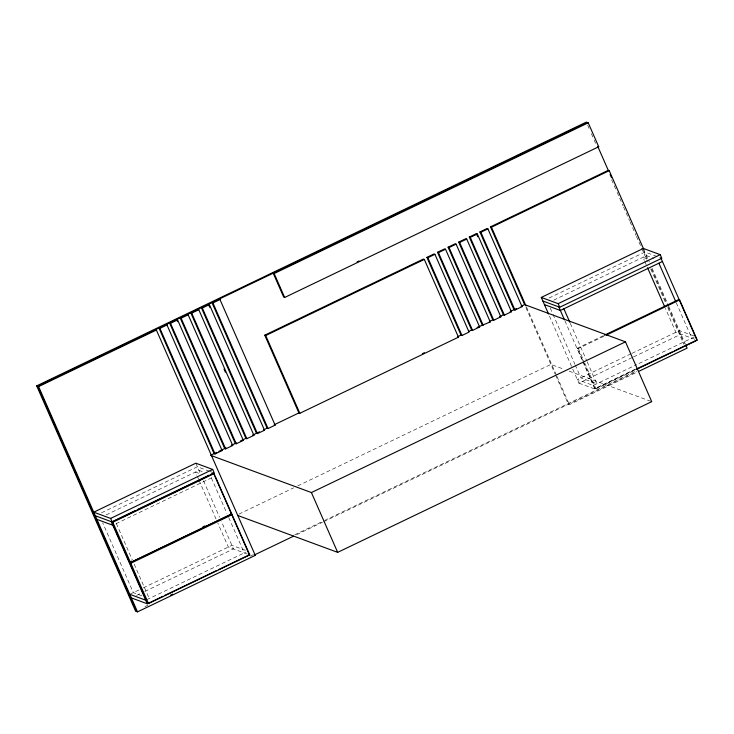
<?xml version="1.0" encoding="UTF-8"?>
<svg xmlns="http://www.w3.org/2000/svg" width="734" height="734" viewBox="0 0 734 734"><rect width="100%" height="100%" fill="white"/><g stroke="black" fill="none" stroke-linecap="round" stroke-linejoin="round"><path stroke-width="0.55" stroke-dasharray="3.67 2.75" d="M101.512 512.8L197.391 466.787L209.071 471.1M549.05 298.041L644.929 252.028L661.811 258.267M106.173 514.91L198.969 470.375L203.217 471.944M553.72 300.151L646.507 255.616L653.939 258.359M115.917 523.755L214.007 476.687M582.824 360.559L577.383 348.173L603.22 335.777M577.383 348.173L578.337 348.522L604.174 336.126M238.889 514.13L293.646 487.862M297.775 485.88L550.885 364.413L563.758 369.174M129.808 594.32L139.084 589.87M143.213 587.888L231.88 545.344L247.798 551.225M630.956 353.834L577.346 379.561L593.265 385.442L636.571 364.66M631.983 353.338L679.418 330.584L695.337 336.466L637.598 364.165M136.533 595.439L143.754 591.971M144.781 591.485L233.449 548.931L221.365 521.397M572.777 369.156L578.915 383.148L632.534 357.421M633.561 356.935L680.987 334.172M146.763 599.706L246.028 552.069M583.273 361.596L595.063 388.442L635.369 369.101M578.915 383.148L594.843 389.029L636.084 369.239M595.063 388.442L596.017 388.8L636.323 369.459M144.892 606.697L147.993 605.211M250.266 556.133L253.368 554.647M294.692 534.82L323.621 520.938M324.657 520.443L636.653 370.725M296.683 534.673L322.51 522.278M323.538 521.782L636.571 371.569M555.482 374.891L568.391 404.287L569.345 404.645L636.497 372.422M647.223 258.882L642.975 257.313L644.342 260.442M694.786 339.264L675.876 332.282L665.371 308.335M569.125 371.147L651.728 401.654M210.052 471.467L214.273 473.026M198.62 473.246L195.437 472.072L196.804 475.201M247.248 554.032L228.338 547.041L217.833 523.094M141.827 595.76L133.34 592.632L102.714 522.874M676.262 302.757L691.804 338.163M643.36 248.441L649.324 262.029M652.086 268.332L668.215 305.078M668.683 306.133L685.272 343.925M643.296 250.129L647.058 258.707M651.59 269.029L667.766 305.858M668.224 306.913L684.317 343.585M587.686 125.275L589.072 128.422M591.365 133.661L593.668 138.9M594.127 139.946L596.43 145.185M611.606 179.766L616.67 191.29M617.129 192.336L623.111 205.96M623.57 207.006L629.552 220.631M630.011 221.677L635.983 235.302M636.451 236.348L647.489 261.497M650.709 268.837L665.885 303.408M667.729 307.601L683.822 344.283M644.801 261.478L646.177 264.607M570.29 323.364L586.741 360.844M587.2 361.88L596.797 383.744L580.878 377.872L575.392 365.376M578.337 348.522L584.227 361.945M584.686 362.981L596.017 388.8M564.932 320.896L594.843 389.029M550.252 308.106L552.537 313.317M552.996 314.354L574.933 364.33M549.463 316.051L572.318 368.11M526.48 306.995L556.436 375.248M556.895 376.294L569.345 404.645M525.984 307.693L555.023 373.845M211.355 477.953L226.898 513.35M228.724 517.516L244.266 552.922M195.822 463.2L200.336 473.503M203.538 480.788L219.539 517.231M197.262 476.238L198.639 479.366M199.088 480.403L215.998 518.929M116.357 523.544L132.349 559.987M134.175 564.152L149.259 598.504"/><path stroke-width="1.1" d="M155.424 329.713L156.388 330.061L255.276 555.354L137.506 611.872L135.597 611.165L36.7 385.873L586.31 122.128L588.218 122.835L598.724 146.763L284.664 297.472L283.7 297.114L273.204 273.195L274.158 273.543L588.218 122.835M587.264 122.486L37.654 386.222L136.552 611.514M36.7 385.873L38.608 386.579L156.388 330.061M159.92 328.364L166.985 324.978L222.118 450.584L215.053 453.97L214.099 453.621L158.966 328.015L159.92 328.364L215.053 453.97M170.517 323.281L177.582 319.886L232.724 445.492L225.65 448.887L224.696 448.529L169.563 322.923L170.517 323.281L225.65 448.887M181.114 318.189L188.179 314.803L243.321 440.409L236.256 443.795L235.302 443.446L180.16 317.84L181.114 318.189L236.256 443.795M191.712 313.106L198.786 309.72L253.918 435.317L246.853 438.712L245.899 438.363L190.757 312.757L191.712 313.106L246.853 438.712M202.318 308.023L209.383 304.628L264.515 430.234L257.451 433.629L256.496 433.271L201.364 307.665L202.318 308.023L257.451 433.629M212.915 302.931L219.98 299.545L275.122 425.151L268.048 428.537L267.093 428.188L211.961 302.582L212.915 302.931L268.048 428.537M357.054 261.919L359.119 260.928M264.763 335.172L423.362 259.065L424.316 259.414L458.456 337.172L299.848 413.279L298.894 412.93L264.763 335.172L265.717 335.521L424.316 259.414M426.894 257.368L433.968 253.973L434.923 254.331L469.054 332.089L461.989 335.475L461.035 335.126L426.894 257.368L427.858 257.717L434.923 254.331M437.501 252.285L444.565 248.89L445.52 249.239L479.651 326.997L472.586 330.392L471.632 330.034L437.501 252.285L438.455 252.634L445.52 249.239M482.229 324.951L448.098 247.193L455.163 243.807L456.117 244.156L490.248 321.914L477.109 327.41M458.695 242.11L465.76 238.715L466.723 239.073L500.854 316.822L493.78 320.217L492.826 319.868L458.695 242.11L459.649 242.459L466.723 239.073M469.292 237.018L476.366 233.632L477.32 233.981L511.451 311.739L504.386 315.134L503.432 314.776L469.292 237.018L470.255 237.376L477.32 233.981M479.898 231.935L486.963 228.549L487.917 228.898L522.048 306.656L514.984 310.042L514.029 309.693L479.898 231.935L480.853 232.293L487.917 228.898M524.599 304.546L490.495 226.852L608.266 170.334L609.22 170.683L643.791 249.432M448.098 247.193L449.052 247.551L456.117 244.156M490.495 226.852L491.45 227.201L609.22 170.683M216.769 452.337L210.566 455.309L311.409 492.551L625.469 341.842L651.728 401.654L337.668 552.363L237.889 515.525M218.833 451.346L226.063 447.878M231.228 445.4L236.394 442.923M240.348 441.024L246.725 437.959M252.918 434.987L259.524 431.821M264.286 429.537L267.387 428.05M274.617 424.573L299.408 412.682M422.353 353.687L424.417 352.696M461.613 334.842L457.475 336.833L458.456 337.172M468.842 331.373L471.944 329.887M489.505 321.464L493.633 319.474M499.836 316.501L503.964 314.519M510.167 311.546L516.36 308.574M521.525 306.096L524.626 304.601L625.469 341.842M548.546 313.969L541.288 297.426L643.36 248.441L660.233 254.67L661.811 258.267L559.739 307.243L542.857 301.013M110.623 518.415L212.695 469.439L214.273 473.026L112.201 522.002L110.623 518.415L93.75 512.185L195.822 463.2L212.695 469.439M541.288 297.426L558.161 303.656L660.233 254.67M135.588 510.451L111.816 521.865L129.496 562.134L130.45 562.483L231.733 513.883L214.053 473.614L213.099 473.256L211.034 474.247M137.653 509.46L208.961 475.237M95.319 515.773L112.77 522.213L214.053 473.614M662.426 261.497L560.363 310.482L544.435 304.601M129.496 562.134L131.56 561.143M202.868 526.92L204.942 525.929M129.845 562.932L231.127 514.332L232.082 514.681L249.762 554.95L148.479 603.559L147.525 603.201L129.845 562.932L130.799 563.281L232.082 514.681M604.256 335.273L678.666 299.564L679.62 299.922L697.3 340.191L636.323 369.459M606.238 335.135L679.62 299.922M131.377 597.916L147.305 603.788L162.764 596.375M164.829 595.384L216.383 570.648M218.448 569.657L249.376 554.812M637.112 368.743L672.17 351.925M674.234 350.935L696.915 340.053M170.646 595.155L172.71 594.164M293.582 536.159L254.322 554.996L255.276 555.354M638.562 371.432L687.116 348.127L685.73 344.98M597.77 146.405L598.724 146.763M521.094 306.298L522.048 306.656M510.497 311.39L511.451 311.739M499.9 316.473L500.854 316.822M489.294 321.556L490.248 321.914M478.696 326.648L479.651 326.997M219.026 299.188L219.98 299.545M209.383 304.628L208.428 304.28L209.805 307.418M197.831 309.363L198.786 309.72M187.225 314.446L188.179 314.803M177.582 319.886L176.628 319.538L177.545 321.63M166.031 324.621L166.985 324.978M274.167 424.793L275.122 425.151M263.561 429.885L264.515 430.234M252.964 434.968L253.918 435.317M242.367 440.051L243.321 440.409M231.76 445.143L232.724 445.492M221.163 450.226L222.118 450.584M230.779 513.534L231.733 513.883M248.808 554.601L249.762 554.95M96.897 519.36L112.825 525.241M129.808 594.32L145.727 600.201M660.857 257.909L696.52 339.154M658.893 263.194L675.803 301.72M597.843 146.589L608.422 170.683M610.11 174.536L611.495 177.683M647.544 267.726L664.454 306.252M563.895 308.785L569.832 322.318M558.161 303.656L559.739 307.243M558.785 306.895L564.474 319.85M491.45 227.201L526.021 305.95M480.853 232.293L514.984 310.042M476.366 233.632L477.724 236.743M470.255 237.376L504.386 315.134M459.649 242.459L493.78 320.217M449.052 247.551L483.183 325.3M438.455 252.634L472.586 330.392M427.858 257.717L461.989 335.475M274.158 273.543L284.664 297.472M265.717 335.521L299.848 413.279M311.409 492.551L337.668 552.363M224.017 369.028L225.393 372.166M213.319 472.668L214.493 475.366M214.888 476.256L248.982 553.913M112.77 522.213L130.45 562.483M130.799 563.281L148.479 603.559M111.247 521.654L147.305 603.788M38.608 386.579L137.506 611.872"/></g></svg>
